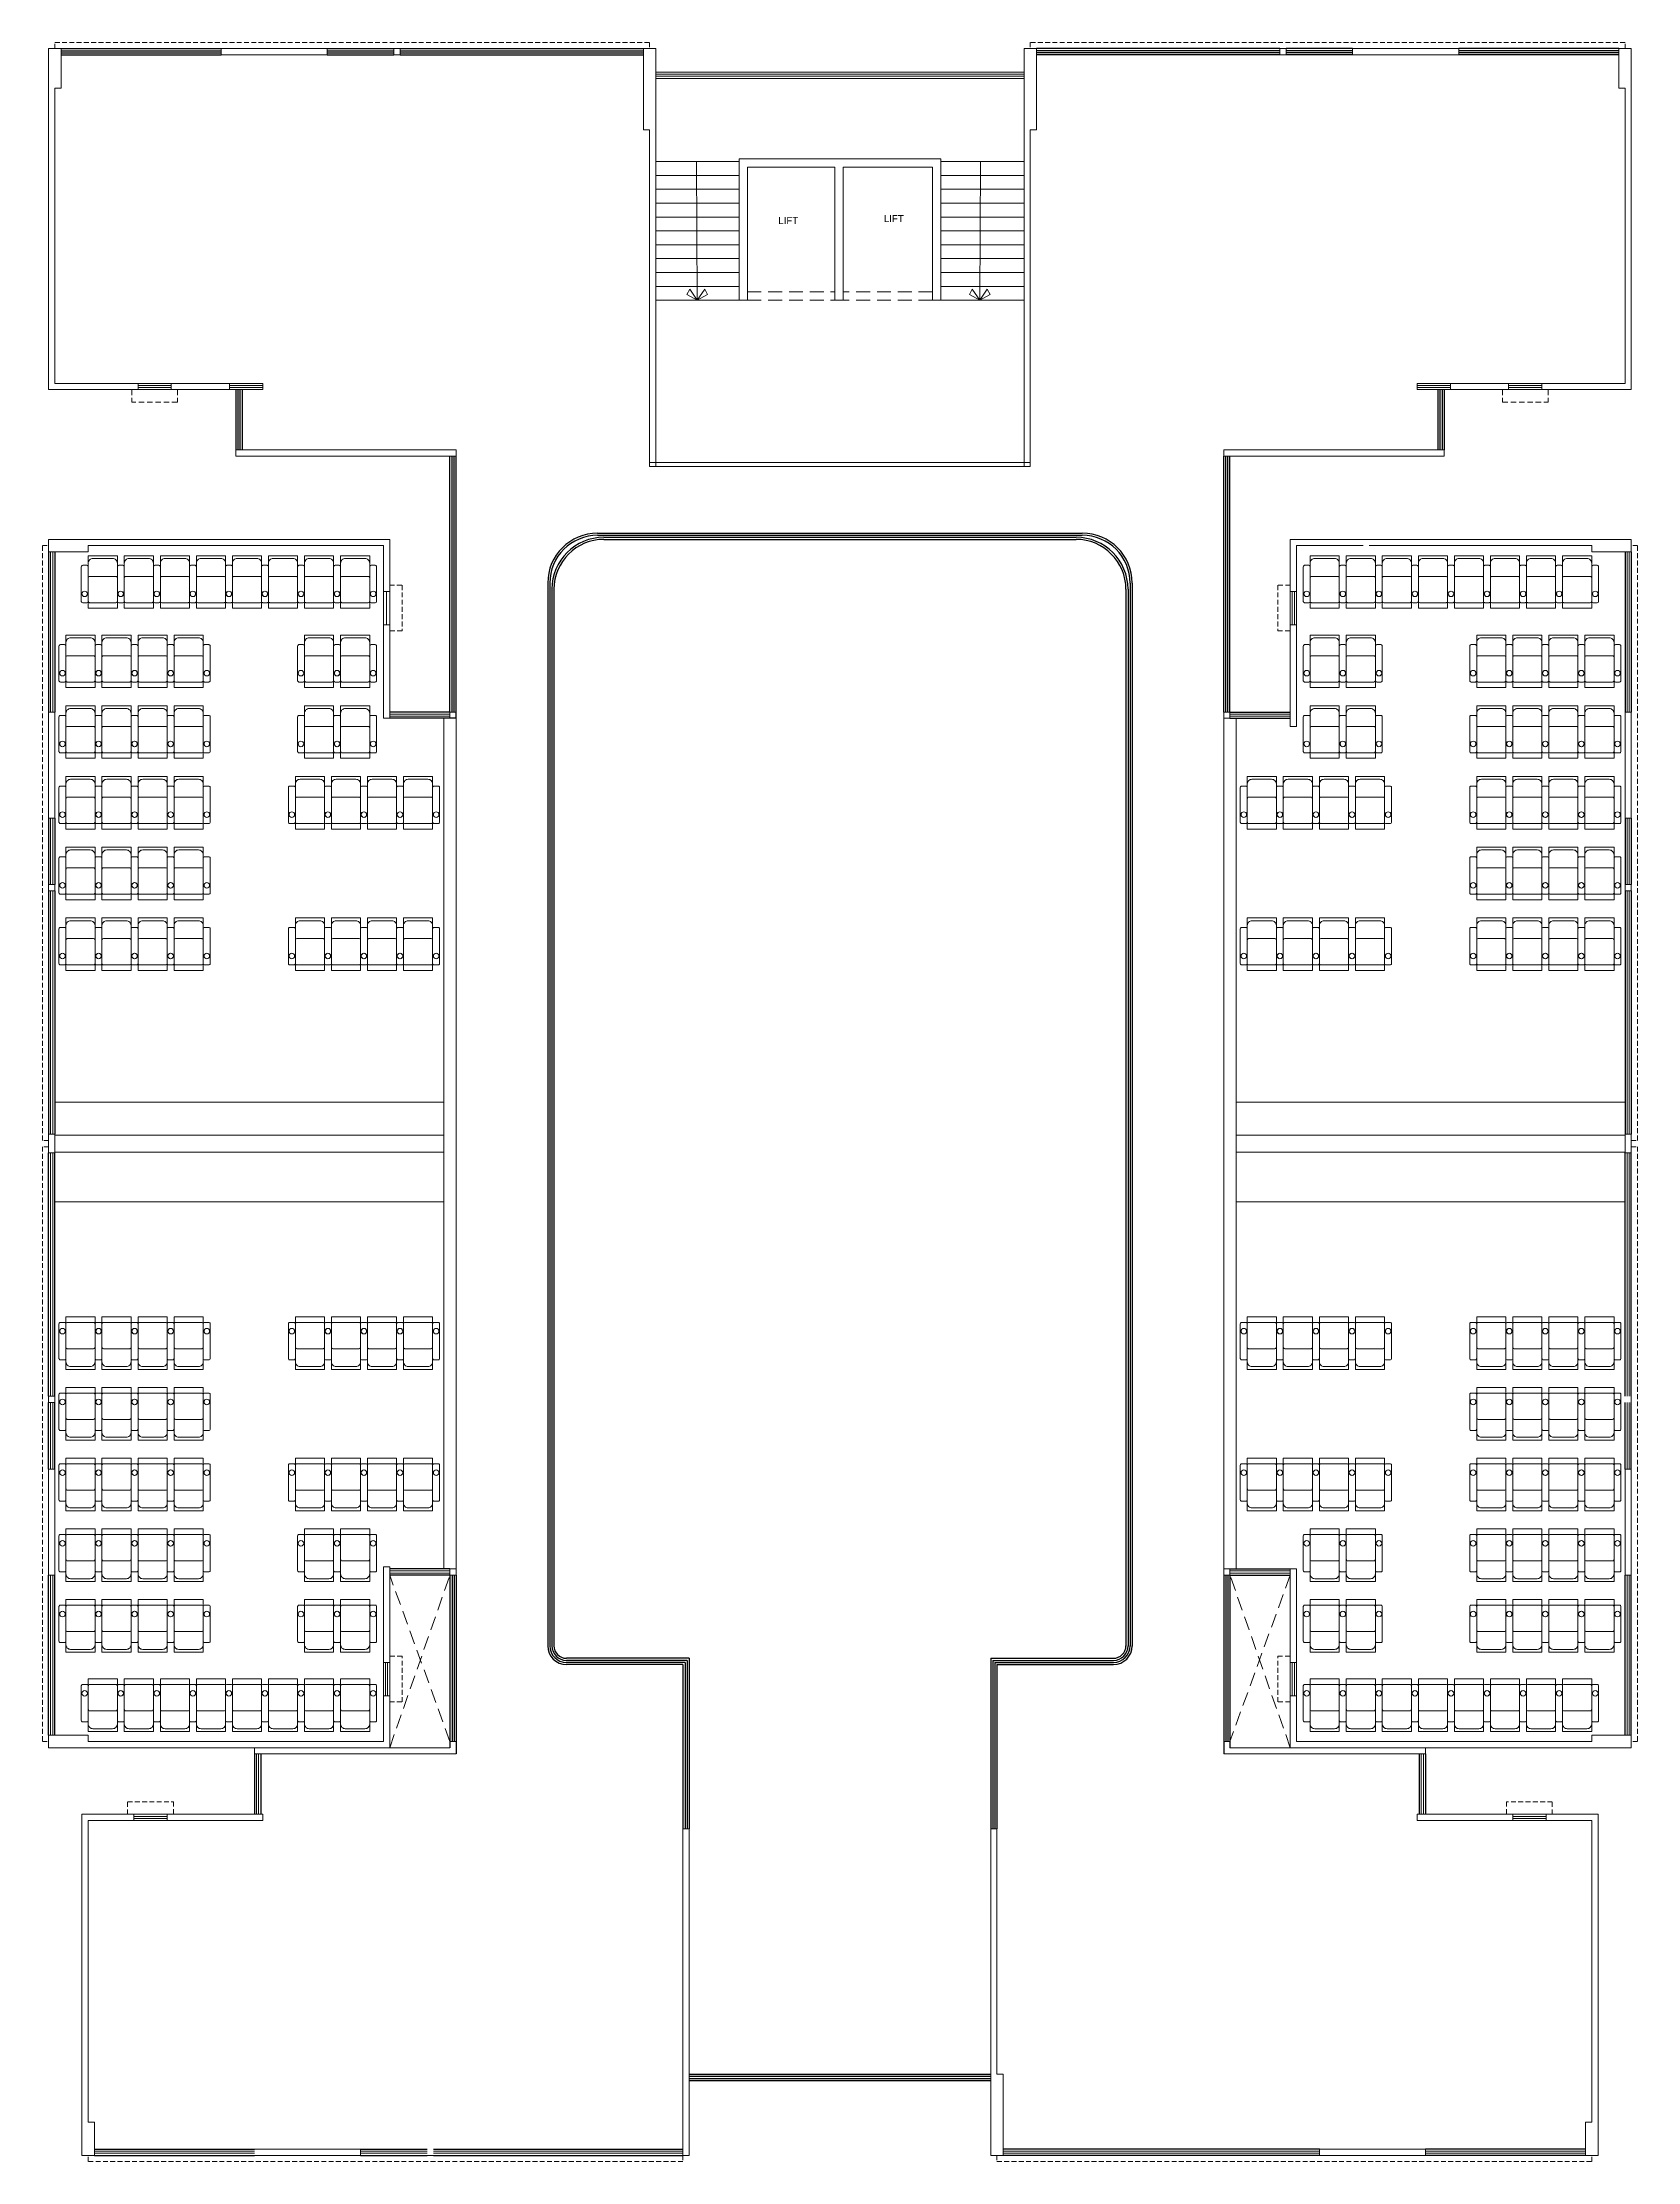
# Model space of a CAD drawing. Header units: inches. Extents: x 1807 to 67852, y 1160 to 20242.
# Drawn here: x 34339 to 35490, y 8234 to 9763 of the extents above; entities that cross this region are included whole.
import ezdxf
from ezdxf.lldxf.tags import DXFTag

# ---------------------------------------------------------------- set-up
doc = ezdxf.new("R2010")
doc.units = ezdxf.units.IN
doc.header["$MEASUREMENT"] = 0
doc.linetypes.add('DASHED', pattern=[0.75, 0.5, -0.25])
for name, color, linetype, lineweight in [('02WINDOW & DOTTED', 8, 'Continuous', 20), ('CHAIRS', 34, 'Continuous', 20), ('Nstair', 8, 'Continuous', 20), ('PROJ.', 8, 'DASHED', 20), ('RAILING', 8, 'Continuous', 25), ('Railing 01', 8, 'Continuous', 18), ('SHOP TEXT', 7, 'Continuous', 15), ('wall', 7, 'Continuous', 20), ('WALLS', 7, 'Continuous', 20), ('WINDOW', 8, 'Continuous', 15)]:
    doc.layers.add(name, color=color, linetype=linetype, lineweight=lineweight)
doc.layers.add('GF', color=36, linetype='Continuous')
doc.styles.add('Krupalu 1', font='arial.ttf')
tags = doc.linetypes.add('HIDDEN', pattern=[0.375, 0.25, -0.125]).pattern_tags.tags
tags[6:7] = [DXFTag(74, 4), DXFTag(75, 0), DXFTag(340, '0'), DXFTag(46, 1.0), DXFTag(50, 0.0), DXFTag(44, 0.0), DXFTag(45, 0.0)]
tags[4:5] = [DXFTag(74, 4), DXFTag(75, 0), DXFTag(340, '0'), DXFTag(46, 1.0), DXFTag(50, 0.0), DXFTag(44, 0.0), DXFTag(45, 0.0)]

# ---------------------------------------------------------------- blocks, each defined once
blk = doc.blocks.new('Recliner chair-01')
at = {"layer": 'CHAIRS', "linetype": 'HIDDEN', "lineweight": -2}
blk.add_lwpolyline([(-10.5, 33.9), (10.5, 33.9), (10.5, -4), (-10.5, -4)], close=True, dxfattribs=at)
at = {"layer": 'CHAIRS', "lineweight": -2}
for points in [[(-7.1, 31.9), (7.1, 31.9, -0.414214), (10.5, 28.5), (10.5, 1, -0.414214), (9.5, 0), (-9.5, 0, -0.414214), (-10.5, 1), (-10.5, 28.5, -0.414214)], [(-10.5, 1), (-10.5, 26, 0.414214), (-11.5, 27), (-14.5, 27, 0.414214), (-15.5, 26), (-15.5, 1, 0.414214), (-14.5, 0), (-11.5, 0, 0.414214)], [(10.5, 1), (10.5, 18, 0.414214), (9.5, 19), (-9.5, 19, 0.414214), (-10.5, 18), (-10.5, 1, 0.414214), (-9.5, 0), (9.5, 0, 0.414214)], [(10.5, 1), (10.5, 26, -0.414214), (11.5, 27), (14.5, 27, -0.414214), (15.5, 26), (15.5, 1, -0.414214), (14.5, 0), (11.5, 0, -0.414214)]]:
    blk.add_lwpolyline(points, format="xyb", close=True, dxfattribs=at)
for centre in [(-13, 6.4), (13.1, 6.4)]:
    blk.add_circle(centre, 2, dxfattribs=at)
blk = doc.blocks.new('*U182')
at = {"layer": 'CHAIRS'}
blk.add_blockref('Recliner chair-01', (0, -14.9), dxfattribs=at)
blk = doc.blocks.new('*U181')
at = {"layer": 'GF', "color": 0, "linetype": 'ByBlock', "lineweight": -2}
for p in [(0, 0), (26, 0), (52, 0), (78, 0)]:
    blk.add_blockref('*U182', p, dxfattribs=at)
at = {"layer": 'GF', "color": 0, "linetype": 'ByBlock', "lineweight": -2, "transparency": 16777216}
for p in [(104, 0), (130, 0), (156, 0), (182, 0)]:
    blk.add_blockref('*U182', p, dxfattribs=at)
blk = doc.blocks.new('*U184')
at = {"layer": 'CHAIRS'}
blk.add_blockref('Recliner chair-01', (0, -14.9), dxfattribs=at)
blk = doc.blocks.new('*U183')
at = {"layer": 'GF', "color": 0, "linetype": 'ByBlock', "lineweight": -2}
for p in [(0, 0), (26, 0)]:
    blk.add_blockref('*U184', p, dxfattribs=at)
at = {"layer": 'GF', "color": 0, "linetype": 'ByBlock', "lineweight": -2, "transparency": 16777216}
for p in [(0, -51), (26, -51)]:
    blk.add_blockref('*U184', p, dxfattribs=at)
blk = doc.blocks.new('*U186')
at = {"layer": 'CHAIRS'}
blk.add_blockref('Recliner chair-01', (0, -14.9), dxfattribs=at)
blk = doc.blocks.new('*U185')
at = {"layer": 'GF', "color": 0, "linetype": 'ByBlock', "lineweight": -2}
for p in [(0, 0), (26, 0), (52, 0), (78, 0)]:
    blk.add_blockref('*U186', p, dxfattribs=at)
blk = doc.blocks.new('*U188')
at = {"layer": 'CHAIRS'}
blk.add_blockref('Recliner chair-01', (0, -14.9), dxfattribs=at)
blk = doc.blocks.new('*U187')
at = {"layer": 'GF', "color": 0, "linetype": 'ByBlock', "lineweight": -2}
for p in [(0, 0), (26, 0)]:
    blk.add_blockref('*U188', p, dxfattribs=at)
at = {"layer": 'GF', "color": 0, "linetype": 'ByBlock', "lineweight": -2, "transparency": 16777216}
for p in [(52, 0), (78, 0), (0, -51), (26, -51), (52, -51), (78, -51), (0, -102), (26, -102), (52, -102), (78, -102), (0, -153), (26, -153), (52, -153), (78, -153), (0, -204), (26, -204), (52, -204), (78, -204)]:
    blk.add_blockref('*U188', p, dxfattribs=at)
blk = doc.blocks.new('*U190')
at = {"layer": 'CHAIRS'}
blk.add_blockref('Recliner chair-01', (0, -14.9), dxfattribs=at)
blk = doc.blocks.new('*U189')
at = {"layer": 'GF', "color": 0, "linetype": 'ByBlock', "lineweight": -2}
for p in [(0, 0), (26, 0), (52, 0), (78, 0)]:
    blk.add_blockref('*U190', p, dxfattribs=at)
blk = doc.blocks.new('*U194')
at = {"layer": 'CHAIRS'}
blk.add_blockref('Recliner chair-01', (0, -14.9), dxfattribs=at)
blk = doc.blocks.new('*U193')
at = {"layer": 'GF', "color": 0, "linetype": 'ByBlock', "lineweight": -2}
for p in [(0, 0), (26, 0), (52, 0), (78, 0)]:
    blk.add_blockref('*U194', p, dxfattribs=at)
at = {"layer": 'GF', "color": 0, "linetype": 'ByBlock', "lineweight": -2, "transparency": 16777216}
for p in [(104, 0), (130, 0), (156, 0), (182, 0)]:
    blk.add_blockref('*U194', p, dxfattribs=at)
blk = doc.blocks.new('*U196')
at = {"layer": 'CHAIRS'}
blk.add_blockref('Recliner chair-01', (0, -14.9), dxfattribs=at)
blk = doc.blocks.new('*U195')
at = {"layer": 'GF', "color": 0, "linetype": 'ByBlock', "lineweight": -2}
for p in [(0, 0), (26, 0)]:
    blk.add_blockref('*U196', p, dxfattribs=at)
at = {"layer": 'GF', "color": 0, "linetype": 'ByBlock', "lineweight": -2, "transparency": 16777216}
for p in [(0, -51), (26, -51)]:
    blk.add_blockref('*U196', p, dxfattribs=at)
blk = doc.blocks.new('*U198')
at = {"layer": 'CHAIRS'}
blk.add_blockref('Recliner chair-01', (0, -14.9), dxfattribs=at)
blk = doc.blocks.new('*U197')
at = {"layer": 'GF', "color": 0, "linetype": 'ByBlock', "lineweight": -2}
for p in [(0, 0), (26, 0), (52, 0), (78, 0)]:
    blk.add_blockref('*U198', p, dxfattribs=at)
blk = doc.blocks.new('*U192')
at = {"layer": 'CHAIRS'}
blk.add_blockref('Recliner chair-01', (0, -14.9), dxfattribs=at)
blk = doc.blocks.new('*U191')
at = {"layer": 'GF', "color": 0, "linetype": 'ByBlock', "lineweight": -2}
for p in [(0, 0), (26, 0)]:
    blk.add_blockref('*U192', p, dxfattribs=at)
at = {"layer": 'GF', "color": 0, "linetype": 'ByBlock', "lineweight": -2, "transparency": 16777216}
for p in [(52, 0), (78, 0), (0, -51), (26, -51), (52, -51), (78, -51), (0, -102), (26, -102), (52, -102), (78, -102), (0, -153), (26, -153), (52, -153), (78, -153), (0, -204), (26, -204), (52, -204), (78, -204)]:
    blk.add_blockref('*U192', p, dxfattribs=at)
blk = doc.blocks.new('*U200')
at = {"layer": 'CHAIRS'}
blk.add_blockref('Recliner chair-01', (0, -14.9), dxfattribs=at)
blk = doc.blocks.new('*U199')
at = {"layer": 'GF', "color": 0, "linetype": 'ByBlock', "lineweight": -2}
for p in [(0, 0), (26, 0), (52, 0), (78, 0)]:
    blk.add_blockref('*U200', p, dxfattribs=at)
blk = doc.blocks.new('*U206')
at = {"layer": 'CHAIRS'}
blk.add_blockref('Recliner chair-01', (0, -14.9), dxfattribs=at)
blk = doc.blocks.new('*U205')
at = {"layer": 'GF', "color": 0, "linetype": 'ByBlock', "lineweight": -2}
for p in [(0, 0), (26, 0), (52, 0), (78, 0)]:
    blk.add_blockref('*U206', p, dxfattribs=at)
at = {"layer": 'GF', "color": 0, "linetype": 'ByBlock', "lineweight": -2, "transparency": 16777216}
for p in [(104, 0), (130, 0), (156, 0), (182, 0)]:
    blk.add_blockref('*U206', p, dxfattribs=at)
blk = doc.blocks.new('*U210')
at = {"layer": 'CHAIRS'}
blk.add_blockref('Recliner chair-01', (0, -14.9), dxfattribs=at)
blk = doc.blocks.new('*U209')
at = {"layer": 'GF', "color": 0, "linetype": 'ByBlock', "lineweight": -2}
for p in [(0, 0), (26, 0)]:
    blk.add_blockref('*U210', p, dxfattribs=at)
at = {"layer": 'GF', "color": 0, "linetype": 'ByBlock', "lineweight": -2, "transparency": 16777216}
for p in [(0, -51), (26, -51)]:
    blk.add_blockref('*U210', p, dxfattribs=at)
blk = doc.blocks.new('*U212')
at = {"layer": 'CHAIRS'}
blk.add_blockref('Recliner chair-01', (0, -14.9), dxfattribs=at)
blk = doc.blocks.new('*U211')
at = {"layer": 'GF', "color": 0, "linetype": 'ByBlock', "lineweight": -2}
for p in [(0, 0), (26, 0), (52, 0), (78, 0)]:
    blk.add_blockref('*U212', p, dxfattribs=at)
blk = doc.blocks.new('*U204')
at = {"layer": 'CHAIRS'}
blk.add_blockref('Recliner chair-01', (0, -14.9), dxfattribs=at)
blk = doc.blocks.new('*U203')
at = {"layer": 'GF', "color": 0, "linetype": 'ByBlock', "lineweight": -2}
for p in [(0, 0), (26, 0)]:
    blk.add_blockref('*U204', p, dxfattribs=at)
at = {"layer": 'GF', "color": 0, "linetype": 'ByBlock', "lineweight": -2, "transparency": 16777216}
for p in [(52, 0), (78, 0), (0, -51), (26, -51), (52, -51), (78, -51), (0, -102), (26, -102), (52, -102), (78, -102), (0, -153), (26, -153), (52, -153), (78, -153), (0, -204), (26, -204), (52, -204), (78, -204)]:
    blk.add_blockref('*U204', p, dxfattribs=at)
blk = doc.blocks.new('*U214')
at = {"layer": 'CHAIRS'}
blk.add_blockref('Recliner chair-01', (0, -14.9), dxfattribs=at)
blk = doc.blocks.new('*U213')
at = {"layer": 'GF', "color": 0, "linetype": 'ByBlock', "lineweight": -2}
for p in [(0, 0), (26, 0), (52, 0), (78, 0)]:
    blk.add_blockref('*U214', p, dxfattribs=at)
blk = doc.blocks.new('*U216')
at = {"layer": 'CHAIRS'}
blk.add_blockref('Recliner chair-01', (0, -14.9), dxfattribs=at)
blk = doc.blocks.new('*U215')
at = {"layer": 'GF', "color": 0, "linetype": 'ByBlock', "lineweight": -2}
for p in [(0, 0), (26, 0), (52, 0), (78, 0)]:
    blk.add_blockref('*U216', p, dxfattribs=at)
at = {"layer": 'GF', "color": 0, "linetype": 'ByBlock', "lineweight": -2, "transparency": 16777216}
for p in [(104, 0), (130, 0), (156, 0), (182, 0)]:
    blk.add_blockref('*U216', p, dxfattribs=at)
blk = doc.blocks.new('*U208')
at = {"layer": 'CHAIRS'}
blk.add_blockref('Recliner chair-01', (0, -14.9), dxfattribs=at)
blk = doc.blocks.new('*U207')
at = {"layer": 'GF', "color": 0, "linetype": 'ByBlock', "lineweight": -2}
for p in [(0, 0), (26, 0)]:
    blk.add_blockref('*U208', p, dxfattribs=at)
at = {"layer": 'GF', "color": 0, "linetype": 'ByBlock', "lineweight": -2, "transparency": 16777216}
for p in [(0, -51), (26, -51)]:
    blk.add_blockref('*U208', p, dxfattribs=at)
blk = doc.blocks.new('*U202')
at = {"layer": 'CHAIRS'}
blk.add_blockref('Recliner chair-01', (0, -14.9), dxfattribs=at)
blk = doc.blocks.new('*U201')
at = {"layer": 'GF', "color": 0, "linetype": 'ByBlock', "lineweight": -2}
for p in [(0, 0), (26, 0), (52, 0), (78, 0)]:
    blk.add_blockref('*U202', p, dxfattribs=at)
blk = doc.blocks.new('*U218')
at = {"layer": 'CHAIRS'}
blk.add_blockref('Recliner chair-01', (0, -14.9), dxfattribs=at)
blk = doc.blocks.new('*U217')
at = {"layer": 'GF', "color": 0, "linetype": 'ByBlock', "lineweight": -2}
for p in [(0, 0), (26, 0)]:
    blk.add_blockref('*U218', p, dxfattribs=at)
at = {"layer": 'GF', "color": 0, "linetype": 'ByBlock', "lineweight": -2, "transparency": 16777216}
for p in [(52, 0), (78, 0), (0, -51), (26, -51), (52, -51), (78, -51), (0, -102), (26, -102), (52, -102), (78, -102), (0, -153), (26, -153), (52, -153), (78, -153), (0, -204), (26, -204), (52, -204), (78, -204)]:
    blk.add_blockref('*U218', p, dxfattribs=at)
blk = doc.blocks.new('*U220')
at = {"layer": 'CHAIRS'}
blk.add_blockref('Recliner chair-01', (0, -14.9), dxfattribs=at)
blk = doc.blocks.new('*U219')
at = {"layer": 'GF', "color": 0, "linetype": 'ByBlock', "lineweight": -2}
for p in [(0, 0), (26, 0), (52, 0), (78, 0)]:
    blk.add_blockref('*U220', p, dxfattribs=at)

msp = doc.modelspace()

# ---------------------------------------------------------------- linework, layer by layer
at = {"layer": '02WINDOW & DOTTED'}
for p, q in [((35047, 9741.2), (34781.3, 9741.2)), ((35047, 9739.7), (34781.3, 9739.7)), ((35047, 9738.2), (34781.3, 9738.2)), ((35047, 9736.7), (34781.3, 9736.7)), ((34745.3, 8597.2), (34805.3, 8597.2)), ((34745.3, 8595.7), (34803.8, 8595.7)), ((34745.3, 8594.2), (34802.3, 8594.2)), ((34745.3, 8592.7), (34800.8, 8592.7))]:
    msp.add_line(p, q, dxfattribs=at)
at = {"layer": '02WINDOW & DOTTED', "linetype": 'DASHED', "ltscale": 20}
for p, q in [((34847.5, 9582.7), (34910.5, 9582.7)), ((34847.5, 9576.7), (34910.5, 9576.7)), ((34981, 9582.7), (34916.5, 9582.7)), ((34981, 9576.7), (34916.5, 9576.7)), ((34633, 8537.2), (34589.5, 8657.2)), ((34589.5, 8532.7), (34633, 8657.2)), ((35239, 8532.7), (35195.5, 8657.2)), ((35239, 8657.2), (35195.5, 8537.2))]:
    msp.add_line(p, q, dxfattribs=at)
at = {"layer": 'Nstair', "ltscale": 10}
for p, q in [((34841.5, 9676.7), (34781.5, 9676.7)), ((34810.8, 9676.7), (34811.3, 9576.7)), ((34987, 9676.7), (35047, 9676.7)), ((35015.6, 9676.7), (35015.1, 9576.7)), ((34841.5, 9666.7), (34781.5, 9666.7)), ((34987, 9666.7), (35047, 9666.7)), ((34841.5, 9656.7), (34781.5, 9656.7)), ((34841.5, 9646.7), (34781.5, 9646.7)), ((34987, 9656.7), (35047, 9656.7)), ((34987, 9646.7), (35047, 9646.7)), ((34841.5, 9636.7), (34781.5, 9636.7)), ((34987, 9636.7), (35047, 9636.7)), ((34841.5, 9626.7), (34781.5, 9626.7)), ((34841.5, 9616.7), (34781.5, 9616.7)), ((34987, 9626.7), (35047, 9626.7)), ((34987, 9616.7), (35047, 9616.7)), ((34841.5, 9606.7), (34781.5, 9606.7)), ((34987, 9606.7), (35047, 9606.7)), ((34841.5, 9596.7), (34781.5, 9596.7)), ((34841.5, 9586.7), (34781.5, 9586.7)), ((34803.7, 9580.9), (34805.9, 9584.8)), ((34805.9, 9584.8), (34811.3, 9576.7)), ((34816.7, 9584.8), (34811.3, 9576.7)), ((34818.8, 9580.9), (34816.7, 9584.8)), ((34987, 9596.7), (35047, 9596.7)), ((34987, 9586.7), (35047, 9586.7)), ((35007.6, 9580.9), (35009.7, 9584.8)), ((35009.7, 9584.8), (35015.1, 9576.7)), ((35020.5, 9584.8), (35015.1, 9576.7)), ((35022.6, 9580.9), (35020.5, 9584.8)), ((34841.5, 9576.7), (34781.5, 9576.7)), ((34811.3, 9576.7), (34803.7, 9580.9)), ((34811.3, 9576.7), (34818.8, 9580.9)), ((34987, 9576.7), (35047, 9576.7)), ((35015.1, 9576.7), (35007.6, 9580.9)), ((35015.1, 9576.7), (35022.6, 9580.9))]:
    msp.add_line(p, q, dxfattribs=at)
at = {"layer": 'PROJ.', "ltscale": 8}
for p, q in [((34403.5, 9512.2), (34403.5, 9503.2)), ((34436.5, 9512.2), (34436.5, 9503.2)), ((35392, 9512.2), (35392, 9503.2)), ((35425, 9512.2), (35425, 9503.2)), ((34436.5, 9503.2), (34403.5, 9503.2)), ((35392, 9503.2), (35425, 9503.2))]:
    msp.add_line(p, q, dxfattribs=at)
at = {"layer": 'PROJ.', "ltscale": 7}
for points in [[(34348, 9758.2), (34348, 9762.7), (34777, 9762.7), (34777, 9758.2)], [(35480.5, 9758.2), (35480.5, 9762.7), (35051.5, 9762.7), (35051.5, 9758.2)], [(34343.5, 8970.7), (34339, 8970.7), (34339, 9399.7), (34343.5, 9399.7)], [(35485, 8970.7), (35489.5, 8970.7), (35489.5, 9399.7), (35485, 9399.7)], [(34589.5, 9371.2), (34598.5, 9371.2), (34598.5, 9338.2), (34589.5, 9338.2)], [(35239, 9371.2), (35230, 9371.2), (35230, 9338.2), (35239, 9338.2)], [(34343.5, 8966.2), (34339, 8966.2), (34339, 8537.2), (34343.5, 8537.2)], [(35485, 8966.2), (35489.5, 8966.2), (35489.5, 8537.2), (35485, 8537.2)], [(34589.5, 8565.7), (34598.5, 8565.7), (34598.5, 8598.7), (34589.5, 8598.7)], [(35239, 8565.7), (35230, 8565.7), (35230, 8598.7), (35239, 8598.7)], [(34400.5, 8484.7), (34400.5, 8493.7), (34433.5, 8493.7), (34433.5, 8484.7)], [(35428, 8484.7), (35428, 8493.7), (35395, 8493.7), (35395, 8484.7)], [(34801, 8238.7), (34801, 8234.2), (34372, 8234.2), (34372, 8238.7)], [(35027.5, 8238.7), (35027.5, 8234.2), (35456.5, 8234.2), (35456.5, 8238.7)]]:
    msp.add_lwpolyline(points, dxfattribs=at)
at = {"layer": 'RAILING'}
for p, q in [((34352.5, 9758.2), (34468, 9758.2)), ((34352.5, 9756.7), (34468, 9756.7)), ((34352.5, 9755.2), (34468, 9755.2)), ((34352.5, 9753.7), (34468, 9753.7)), ((34544.5, 9758.2), (34592.5, 9758.2)), ((34544.5, 9756.7), (34592.5, 9756.7)), ((34544.5, 9755.2), (34592.5, 9755.2)), ((34544.5, 9753.7), (34592.5, 9753.7)), ((34597, 9758.2), (34772.5, 9758.2)), ((34597, 9756.7), (34772.5, 9756.7)), ((34597, 9755.2), (34772.5, 9755.2)), ((34597, 9753.7), (34772.5, 9753.7)), ((35231.5, 9758.2), (35056, 9758.2)), ((35231.5, 9756.7), (35056, 9756.7)), ((35231.5, 9755.2), (35056, 9755.2)), ((35231.5, 9753.7), (35056, 9753.7)), ((35284, 9758.2), (35236, 9758.2)), ((35284, 9756.7), (35236, 9756.7)), ((35284, 9755.2), (35236, 9755.2)), ((35284, 9753.7), (35236, 9753.7)), ((35476, 9758.2), (35360.5, 9758.2)), ((35476, 9756.7), (35360.5, 9756.7)), ((35476, 9755.2), (35360.5, 9755.2)), ((35476, 9753.7), (35360.5, 9753.7)), ((34478.5, 9512.2), (34478.5, 9468.7)), ((34480, 9512.2), (34480, 9468.7)), ((34481.5, 9512.2), (34481.5, 9468.7)), ((34483, 9512.2), (34483, 9468.7)), ((35345.5, 9512.2), (35345.5, 9468.7)), ((35347, 9512.2), (35347, 9468.7)), ((35348.5, 9512.2), (35348.5, 9468.7)), ((35350, 9512.2), (35350, 9468.7)), ((34633, 9279.7), (34633, 9464.2)), ((34634.5, 9279.7), (34634.5, 9464.2)), ((34636, 9279.7), (34636, 9464.2)), ((34637.5, 9275.2), (34637.5, 9464.2)), ((35191, 9279.7), (35191, 9464.2)), ((35192.5, 9279.7), (35192.5, 9464.2)), ((35194, 9279.7), (35194, 9464.2)), ((35195.5, 9279.7), (35195.5, 9464.2)), ((34739.5, 9408.7), (35089, 9408.7)), ((34739.5, 9407.2), (35089, 9407.2)), ((34744, 9405.7), (35084.5, 9405.7)), ((34744, 9404.2), (35084.5, 9404.2)), ((34343.5, 9395.2), (34343.5, 9279.7)), ((34348, 9395.2), (34348, 9279.7)), ((35480.5, 9395.2), (35480.5, 9279.7)), ((35485, 9395.2), (35485, 9279.7)), ((34703.5, 9372.7), (34703.5, 8606.2)), ((34705, 9372.7), (34705, 8606.2)), ((35123.5, 9372.7), (35123.5, 8605.9)), ((35125, 9372.7), (35125, 8605.9)), ((34706.5, 9368.2), (34706.5, 8606.2)), ((34708, 9368.2), (34708, 8606.2)), ((35120.5, 9368.2), (35120.5, 8606)), ((35122, 9368.2), (35122, 8606)), ((34633, 9279.7), (34589.5, 9279.7)), ((35195.5, 9279.7), (35239, 9279.7)), ((34637.5, 9275.2), (34589.5, 9275.2)), ((35195.5, 9275.2), (35239, 9275.2)), ((34343.5, 9203.2), (34343.5, 9155.2)), ((34348, 9203.2), (34348, 9155.2)), ((35480.5, 9203.2), (35480.5, 9155.2)), ((35485, 9203.2), (35485, 9155.2)), ((34343.5, 9150.7), (34343.5, 8975.2)), ((34348, 9150.7), (34348, 8975.2)), ((35480.5, 9150.7), (35480.5, 8975.2)), ((35485, 9150.7), (35485, 8975.2)), ((34343.5, 8786.2), (34343.5, 8961.7)), ((34348, 8786.2), (34348, 8961.7)), ((35480.5, 8786.2), (35480.5, 8961.7)), ((35485, 8786.2), (35485, 8961.7)), ((34343.5, 8733.7), (34343.5, 8781.7)), ((34348, 8733.7), (34348, 8781.7)), ((35480.5, 8733.7), (35480.5, 8781.7)), ((35485, 8733.7), (35485, 8781.7)), ((34343.5, 8541.7), (34343.5, 8657.2)), ((34348, 8541.7), (34348, 8657.2)), ((34633, 8661.7), (34589.5, 8661.7)), ((34633, 8657.2), (34589.5, 8657.2)), ((34633, 8657.2), (34633, 8532.7)), ((34634.5, 8657.2), (34634.5, 8537.2)), ((34636, 8657.2), (34636, 8537.2)), ((34637.5, 8657.2), (34637.5, 8528.2)), ((35191, 8657.2), (35191, 8528.2)), ((35192.5, 8657.2), (35192.5, 8537.2)), ((35194, 8657.2), (35194, 8537.2)), ((35195.5, 8661.7), (35239, 8661.7)), ((35195.5, 8657.2), (35239, 8657.2)), ((35195.5, 8657.2), (35195.5, 8532.7)), ((35480.5, 8541.7), (35480.5, 8657.2)), ((35485, 8541.7), (35485, 8657.2)), ((34805.5, 8597.2), (34717, 8597.2)), ((34804, 8595.7), (34717, 8595.7)), ((34802.5, 8594.2), (34717, 8594.2)), ((34801, 8592.7), (34717, 8592.7)), ((34801, 8592.7), (34801, 8474.2)), ((34802.5, 8594.2), (34802.5, 8474.2)), ((34804, 8595.7), (34804, 8474.2)), ((34805.5, 8597.2), (34805.5, 8474.2)), ((35023, 8597.2), (35023, 8474.2)), ((35023, 8597.2), (35111.5, 8597.2)), ((35024.5, 8595.7), (35024.5, 8474.2)), ((35024.5, 8595.7), (35111.5, 8595.7)), ((35026, 8594.2), (35026, 8474.2)), ((35026, 8594.2), (35111.5, 8594.2)), ((35027.5, 8592.7), (35027.5, 8474.2)), ((35027.5, 8592.7), (35111.5, 8592.7)), ((34492, 8528.2), (34492, 8484.7)), ((34496.5, 8528.2), (34496.5, 8484.7)), ((35332, 8528.2), (35332, 8484.7)), ((35336.5, 8528.2), (35336.5, 8484.7)), ((34805.5, 8297.2), (35023, 8297.2)), ((34805.5, 8295.7), (35023, 8295.7)), ((34805.5, 8294.2), (35023, 8294.2)), ((34805.5, 8292.7), (35023, 8292.7)), ((34805.5, 8292.7), (35023, 8292.7)), ((34376.5, 8243.2), (34492, 8243.2)), ((34376.5, 8238.7), (34492, 8238.7)), ((34568.5, 8243.2), (34616.5, 8243.2)), ((34568.5, 8238.7), (34616.5, 8238.7)), ((34621, 8243.2), (34801, 8243.2)), ((34621, 8238.7), (34801, 8238.7)), ((35203, 8243.2), (35032, 8243.2)), ((35203, 8238.7), (35032, 8238.7)), ((35260, 8243.2), (35203, 8243.2)), ((35260, 8238.7), (35203, 8238.7)), ((35452, 8243.2), (35336.5, 8243.2)), ((35452, 8238.7), (35336.5, 8238.7))]:
    msp.add_line(p, q, dxfattribs=at)
for centre, radius, start, end in [((34739.5, 9372.7), 36, 90, 180), ((34739.5, 9372.7), 34.5, 90, 180), ((34744, 9368.2), 37.5, 90, 180), ((34744, 9368.2), 36, 90, 180), ((35084.5, 9368.2), 37.5, 0, 90), ((35084.5, 9368.2), 36, 0, 90), ((35089, 9372.7), 36, 0, 90), ((35089, 9372.7), 34.5, 0, 90), ((34717, 8606.2), 13.5, 180, 270), ((34717, 8606.2), 12, 180, 270), ((34717, 8606.2), 10.5, 180, 270), ((34717, 8606.2), 9, 180, 270), ((35111.5, 8606.2), 13.5, 270, 0), ((35111.5, 8606.2), 12, 270, 0), ((35111.5, 8606.2), 10.5, 270, 0), ((35111.5, 8606.2), 9, 270, 0)]:
    msp.add_arc(centre, radius, start, end, dxfattribs=at)
at = {"layer": 'Railing 01'}
for p, q in [((34345, 9395.2), (34345, 9279.7)), ((34346.5, 9395.2), (34346.5, 9279.7)), ((35482, 9395.2), (35482, 9279.7)), ((35483.5, 9395.2), (35483.5, 9279.7)), ((34633, 9278.2), (34589.5, 9278.2)), ((35195.5, 9278.2), (35239, 9278.2)), ((34633, 9276.7), (34589.5, 9276.7)), ((35195.5, 9276.7), (35239, 9276.7)), ((34345, 9203.2), (34345, 9155.2)), ((34346.5, 9203.2), (34346.5, 9155.2)), ((35482, 9203.2), (35482, 9155.2)), ((35483.5, 9203.2), (35483.5, 9155.2)), ((34345, 9150.7), (34345, 8975.2)), ((34346.5, 9150.7), (34346.5, 8975.2)), ((35482, 9150.7), (35482, 8975.2)), ((35483.5, 9150.7), (35483.5, 8975.2)), ((34345, 8786.2), (34345, 8961.7)), ((34346.5, 8786.2), (34346.5, 8961.7)), ((35482, 8786.2), (35482, 8961.7)), ((35483.5, 8786.2), (35483.5, 8961.7)), ((34345, 8733.7), (34345, 8781.7)), ((34346.5, 8733.7), (34346.5, 8781.7)), ((35482, 8733.7), (35482, 8781.7)), ((35483.5, 8733.7), (35483.5, 8781.7)), ((34345, 8541.7), (34345, 8657.2)), ((34346.5, 8541.7), (34346.5, 8657.2)), ((34633, 8660.2), (34589.5, 8660.2)), ((34633, 8658.7), (34589.5, 8658.7)), ((35195.5, 8660.2), (35239, 8660.2)), ((35195.5, 8658.7), (35239, 8658.7)), ((35482, 8541.7), (35482, 8657.2)), ((35483.5, 8541.7), (35483.5, 8657.2)), ((34493.5, 8528.2), (34493.5, 8484.7)), ((34495, 8528.2), (34495, 8484.7)), ((35333.5, 8528.2), (35333.5, 8484.7)), ((35335, 8528.2), (35335, 8484.7)), ((34376.5, 8241.7), (34492, 8241.7)), ((34376.5, 8240.2), (34492, 8240.2)), ((34568.5, 8241.7), (34616.5, 8241.7)), ((34568.5, 8240.2), (34616.5, 8240.2)), ((34621, 8241.7), (34801, 8241.7)), ((34621, 8240.2), (34801, 8240.2)), ((35203, 8241.7), (35032, 8241.7)), ((35203, 8240.2), (35032, 8240.2)), ((35260, 8241.7), (35203, 8241.7)), ((35260, 8240.2), (35203, 8240.2)), ((35452, 8241.7), (35336.5, 8241.7)), ((35452, 8240.2), (35336.5, 8240.2))]:
    msp.add_line(p, q, dxfattribs=at)
at = {"layer": 'wall'}
for p, q in [((34343.5, 9758.2), (34343.5, 9512.2)), ((34343.5, 9758.2), (34352.5, 9758.2)), ((34352.5, 9734.2), (34352.5, 9758.2)), ((34468, 9758.2), (34468, 9753.7)), ((34468, 9758.2), (34544.5, 9758.2)), ((34468, 9753.7), (34540, 9753.7)), ((34540, 9753.7), (34540, 9753.7)), ((34544.5, 9753.7), (34540, 9753.7)), ((34544.5, 9758.2), (34544.5, 9753.7)), ((34592.5, 9758.2), (34592.5, 9758.2)), ((34592.5, 9758.2), (34597, 9758.2)), ((34772.5, 9758.2), (34772.5, 9704.2)), ((34772.5, 9758.2), (34781.5, 9758.2)), ((34781.5, 9758.2), (34781.5, 9456.7)), ((35047, 9758.2), (35047, 9456.7)), ((35056, 9758.2), (35047, 9758.2)), ((35056, 9758.2), (35056, 9704.2)), ((35231.5, 9758.2), (35231.5, 9753.7)), ((35236, 9758.2), (35231.5, 9758.2)), ((35236, 9758.2), (35236, 9753.7)), ((35284, 9758.2), (35284, 9753.7)), ((35360.5, 9758.2), (35284, 9758.2)), ((35360.5, 9753.7), (35284, 9753.7)), ((35360.5, 9758.2), (35360.5, 9753.7)), ((35476, 9734.2), (35476, 9758.2)), ((35485, 9758.2), (35476, 9758.2)), ((35485, 9758.2), (35485, 9512.2)), ((34348, 9729.7), (34348, 9569.2)), ((34352.5, 9729.7), (34348, 9729.7)), ((34352.5, 9729.7), (34352.5, 9734.2)), ((35476, 9729.7), (35476, 9734.2)), ((35476, 9734.2), (35476, 9734.2)), ((35476, 9729.7), (35480.5, 9729.7)), ((35480.5, 9729.7), (35480.5, 9569.2)), ((34772.5, 9699.7), (34772.5, 9704.2)), ((34772.5, 9704.2), (34772.5, 9704.2)), ((34772.5, 9699.7), (34777, 9699.7)), ((34777, 9699.7), (34777, 9456.7)), ((35051.5, 9699.7), (35051.5, 9456.7)), ((35056, 9699.7), (35051.5, 9699.7)), ((35056, 9699.7), (35056, 9704.2)), ((35056, 9704.2), (35056, 9704.2)), ((34916.5, 9678.7), (34841.5, 9678.7)), ((34841.5, 9678.7), (34841.5, 9576.7)), ((34910.5, 9678.7), (34987, 9678.7)), ((34987, 9678.7), (34987, 9576.7)), ((34847.5, 9576.7), (34847.5, 9672.7)), ((34847.5, 9672.7), (34910.5, 9672.7)), ((34910.5, 9672.7), (34910.5, 9576.7)), ((34910.5, 9576.7), (34910.5, 9672.7)), ((34916.5, 9576.7), (34916.5, 9672.7)), ((34981, 9672.7), (34916.5, 9672.7)), ((34916.5, 9672.7), (34916.5, 9576.7)), ((34981, 9576.7), (34981, 9672.7)), ((34348, 9569.2), (34348, 9564.7)), ((34348, 9569.2), (34348, 9569.2)), ((34841.5, 9576.7), (34847.5, 9576.7)), ((34910.5, 9576.7), (34916.5, 9576.7)), ((34916.5, 9576.7), (34910.5, 9576.7)), ((34987, 9576.7), (34981, 9576.7)), ((35480.5, 9569.2), (35480.5, 9564.7)), ((35480.5, 9569.2), (35480.5, 9569.2)), ((34348, 9564.7), (34348, 9564.7)), ((34348, 9564.7), (34348, 9516.7)), ((35480.5, 9564.7), (35480.5, 9564.7)), ((35480.5, 9564.7), (35480.5, 9516.7)), ((34408, 9512.2), (34343.5, 9512.2)), ((34408, 9516.7), (34348, 9516.7)), ((34408, 9516.7), (34408, 9512.2)), ((34432, 9516.7), (34432, 9512.2)), ((34474, 9512.2), (34432, 9512.2)), ((34436.5, 9516.7), (34436.5, 9516.7)), ((34474, 9516.7), (34436.5, 9516.7)), ((34474, 9516.7), (34474, 9512.2)), ((35354.5, 9516.7), (35396.5, 9516.7)), ((35354.5, 9516.7), (35354.5, 9512.2)), ((35354.5, 9512.2), (35396.5, 9512.2)), ((35396.5, 9516.7), (35396.5, 9512.2)), ((35420.5, 9516.7), (35420.5, 9512.2)), ((35420.5, 9516.7), (35480.5, 9516.7)), ((35420.5, 9512.2), (35485, 9512.2)), ((34478.5, 9468.7), (34478.5, 9464.2)), ((35350, 9468.7), (35350, 9464.2)), ((34589.5, 9404.2), (34343.5, 9404.2)), ((34343.5, 9395.2), (34343.5, 9404.2)), ((34589.5, 9366.7), (34589.5, 9404.2)), ((35239, 9404.2), (35485, 9404.2)), ((35239, 9366.7), (35239, 9404.2)), ((35485, 9395.2), (35485, 9404.2)), ((34367.5, 9395.2), (34343.5, 9395.2)), ((34367.5, 9395.2), (34367.5, 9395.2)), ((34367.5, 9395.2), (34372, 9395.2)), ((34372, 9399.7), (34372, 9395.2)), ((34532.5, 9399.7), (34372, 9399.7)), ((34532.5, 9399.7), (34532.5, 9399.7)), ((34537, 9399.7), (34532.5, 9399.7)), ((34537, 9399.7), (34537, 9399.7)), ((35243.5, 9399.7), (35291.5, 9399.7)), ((35243.5, 9366.7), (35243.5, 9399.7)), ((35296, 9399.7), (35456.5, 9399.7)), ((35456.5, 9399.7), (35456.5, 9395.2)), ((35461, 9395.2), (35456.5, 9395.2)), ((35461, 9395.2), (35485, 9395.2)), ((35461, 9395.2), (35461, 9395.2)), ((34589.5, 9366.7, 2), (34585, 9366.7, 2)), ((35239, 9366.7), (35243.5, 9366.7)), ((34585, 9275.2), (34585, 9342.7)), ((34589.5, 9342.7), (34585, 9342.7)), ((34589.5, 9275.2), (34589.5, 9342.7)), ((35239, 9269.2, -4), (35239, 9342.7)), ((35239, 9342.7), (35243.5, 9342.7)), ((35243.5, 9269.2, -4), (35243.5, 9342.7)), ((34343.5, 9279.7), (34343.5, 9203.2)), ((34348, 9279.7), (34343.5, 9279.7)), ((34348, 9279.7), (34348, 9207.7)), ((35195.5, 9279.7), (35191, 9279.7)), ((35480.5, 9279.7), (35480.5, 9207.7)), ((35480.5, 9279.7), (35485, 9279.7)), ((35485, 9279.7), (35485, 9203.2)), ((34589.5, 9275.2), (34585, 9275.2)), ((35239, 9269.2, -4), (35243.5, 9269.2, -4)), ((34348, 9203.2), (34343.5, 9203.2)), ((34348, 9207.7), (34348, 9207.7)), ((34348, 9207.7), (34348, 9203.2)), ((35480.5, 9207.7), (35480.5, 9207.7)), ((35480.5, 9207.7), (35480.5, 9203.2)), ((35480.5, 9203.2), (35485, 9203.2)), ((34343.5, 9150.7), (34343.5, 9155.2)), ((35485, 9150.7), (35485, 9155.2)), ((34343.5, 8975.2), (34343.5, 8966.2)), ((35485, 8975.2), (35485, 8966.2)), ((34343.5, 8961.7), (34343.5, 8970.7)), ((35485, 8961.7), (35485, 8970.7)), ((34343.5, 8786.2), (34343.5, 8781.7)), ((35485, 8786.2), (35485, 8781.7)), ((34343.5, 8657.2), (34343.5, 8733.7)), ((34348, 8657.2), (34348, 8729.2)), ((35480.5, 8733.7), (35485, 8733.7)), ((35480.5, 8729.2), (35480.5, 8733.7)), ((35480.5, 8657.2), (35480.5, 8729.2)), ((35485, 8657.2), (35485, 8733.7)), ((34589.5, 8663.2), (34585, 8663.2)), ((34585, 8663.2), (34585, 8594.2)), ((34589.5, 8663.2), (34589.5, 8594.2)), ((34633, 8657.2), (34637.5, 8657.2)), ((35195.5, 8657.2), (35191, 8657.2)), ((35239, 8661.7), (35243.5, 8661.7)), ((35239, 8661.7), (35239, 8594.2)), ((35243.5, 8661.7), (35243.5, 8594.2)), ((35480.5, 8661.7), (35480.5, 8661.7)), ((35480.5, 8657.2), (35485, 8657.2)), ((34589.5, 8594.2), (34585, 8594.2)), ((35239, 8594.2), (35243.5, 8594.2)), ((34589.5, 8570.2), (34585, 8570.2)), ((34585, 8570.2), (34585, 8537.2)), ((34589.5, 8570.2), (34589.5, 8532.7)), ((35239, 8570.2), (35243.5, 8570.2)), ((35239, 8570.2), (35239, 8532.7)), ((35243.5, 8570.2), (35243.5, 8537.2)), ((34367.5, 8541.7), (34343.5, 8541.7)), ((34343.5, 8541.7), (34343.5, 8532.7)), ((34589.5, 8532.7), (34343.5, 8532.7)), ((34367.5, 8541.7), (34367.5, 8541.7)), ((34367.5, 8541.7), (34372, 8541.7)), ((34372, 8537.2), (34372, 8541.7)), ((34532.5, 8537.2), (34372, 8537.2)), ((34492, 8532.7), (34633, 8532.7)), ((34492, 8528.2), (34492, 8532.7)), ((34585, 8537.2), (34532.5, 8537.2)), ((35336.5, 8532.7), (35195.5, 8532.7)), ((35239, 8532.7), (35485, 8532.7)), ((35243.5, 8537.2), (35291.5, 8537.2)), ((35291.5, 8537.2), (35456.5, 8537.2)), ((35336.5, 8528.2), (35336.5, 8532.7)), ((35456.5, 8537.2), (35456.5, 8541.7)), ((35461, 8541.7), (35456.5, 8541.7)), ((35461, 8541.7), (35485, 8541.7)), ((35461, 8541.7), (35461, 8541.7)), ((35485, 8541.7), (35485, 8532.7)), ((34492, 8528.2), (34637.5, 8528.2)), ((35336.5, 8528.2), (35191, 8528.2)), ((34367.5, 8484.7), (34367.5, 8238.7)), ((34405, 8484.7), (34367.5, 8484.7)), ((34405, 8484.7), (34405, 8480.2)), ((34498, 8484.7), (34429, 8484.7)), ((34429, 8484.7), (34429, 8480.2)), ((34498, 8484.7), (34498, 8480.2)), ((35330.5, 8484.7), (35330.5, 8480.2)), ((35330.5, 8484.7), (35399.5, 8484.7)), ((35399.5, 8484.7), (35399.5, 8480.2)), ((35423.5, 8484.7), (35423.5, 8480.2)), ((35423.5, 8484.7), (35461, 8484.7)), ((35461, 8484.7), (35461, 8238.7)), ((34372, 8480.2), (34372, 8262.7)), ((34405, 8480.2), (34372, 8480.2)), ((34498, 8480.2), (34429, 8480.2)), ((34801, 8474.2), (34805.5, 8474.2)), ((34801, 8238.7), (34801, 8474.2)), ((34805.5, 8238.7), (34805.5, 8474.2)), ((35023, 8238.7), (35023, 8474.2)), ((35027.5, 8474.2), (35023, 8474.2)), ((35027.5, 8297.2), (35027.5, 8474.2)), ((35330.5, 8480.2), (35399.5, 8480.2)), ((35423.5, 8480.2), (35456.5, 8480.2)), ((35456.5, 8480.2), (35456.5, 8262.7)), ((35032, 8297.2), (35027.5, 8297.2)), ((35032, 8297.2), (35032, 8292.7)), ((35032, 8238.7), (35032, 8292.7)), ((35032, 8292.7), (35032, 8292.7)), ((34376.5, 8262.7), (34376.5, 8238.7)), ((35452, 8262.7), (35452, 8238.7)), ((34376.5, 8238.7), (34367.5, 8238.7)), ((34492, 8243.2), (34564, 8243.2)), ((34492, 8238.7), (34568.5, 8238.7)), ((34564, 8243.2), (34564, 8243.2)), ((34564, 8243.2), (34568.5, 8243.2)), ((34568.5, 8243.2), (34568.5, 8238.7)), ((34621, 8238.7), (34616.5, 8238.7)), ((34801, 8238.7), (34805.5, 8238.7)), ((35032, 8238.7), (35023, 8238.7)), ((35260, 8243.2), (35260, 8238.7)), ((35264.5, 8243.2), (35260, 8243.2)), ((35336.5, 8238.7), (35260, 8238.7)), ((35264.5, 8243.2), (35264.5, 8243.2)), ((35336.5, 8243.2), (35264.5, 8243.2)), ((35452, 8238.7), (35461, 8238.7))]:
    msp.add_line(p, q, dxfattribs=at)
for points in [[(34483, 9468.7), (34478.5, 9468.7)], [(34478.5, 9464.2), (34637.5, 9464.2)], [(35350, 9464.2), (35191, 9464.2), (35191, 9468.7), (35350, 9468.7)]]:
    msp.add_lwpolyline(points, dxfattribs=at)
at = {"layer": 'WALLS'}
msp.add_line((34436.5, 9516.7), (34432, 9516.7), dxfattribs=at)
for points in [[(34597, 9753.7), (34592.5, 9753.7), (34592.5, 9758.2), (34597, 9758.2)], [(34637.5, 9464.2), (34478.5, 9464.2), (34478.5, 9468.7), (34637.5, 9468.7)], [(34637.5, 9279.7), (34633, 9279.7), (34633, 9275.2), (34637.5, 9275.2)], [(35191, 9279.7), (35195.5, 9279.7), (35195.5, 9275.2), (35191, 9275.2)], [(34628.5, 9275.2), (34637.5, 9275.2), (34637.5, 8661.7), (34628.5, 8661.7)], [(35200, 9275.2), (35191, 9275.2), (35191, 8661.7), (35200, 8661.7)], [(34348, 9150.7), (34343.5, 9150.7), (34343.5, 9155.2), (34348, 9155.2)], [(35480.5, 9155.2), (35485, 9155.2), (35485, 9150.7), (35480.5, 9150.7)], [(34348, 8961.7), (34343.5, 8961.7), (34343.5, 8975.2), (34348, 8975.2)], [(34348, 8974.5), (34628.5, 8974.5), (34628.5, 8962.3), (34348, 8962.3)], [(35480.5, 8974.5), (35200, 8974.5), (35200, 8962.3), (35480.5, 8962.3)], [(35480.5, 8975.2), (35485, 8975.2), (35485, 8961.7), (35480.5, 8961.7)], [(34348, 8781.7), (34343.5, 8781.7), (34343.5, 8786.2), (34348, 8786.2)], [(34343.5, 8733.7), (34348, 8733.7), (34348, 8657.2), (34343.5, 8657.2)], [(34633, 8661.7), (34637.5, 8661.7), (34637.5, 8657.2), (34633, 8657.2)], [(35195.5, 8661.7), (35191, 8661.7), (35191, 8657.2), (35195.5, 8657.2)]]:
    msp.add_lwpolyline(points, close=True, dxfattribs=at)
for points in [[(35231.5, 9753.7), (35236, 9753.7)], [(34498, 9512.2), (34498, 9516.7)], [(35330.5, 9512.2), (35330.5, 9516.7)], [(35051.5, 9459.7), (34777, 9459.7)], [(35051.5, 9456.7), (34777, 9456.7)], [(34537, 9399.7), (34585, 9399.7), (34585, 9366.7)], [(34348, 8998.3), (34628.5, 8998.3)], [(35480.5, 8998.3), (35200, 8998.3)], [(34628.5, 8926.3), (34348, 8926.3)], [(35200, 8926.3), (35480.5, 8926.3)], [(34633, 8537.2), (34637.5, 8537.2)], [(35195.5, 8537.2), (35191, 8537.2)], [(34376.5, 8262.7), (34372, 8262.7)], [(35452, 8262.7), (35456.5, 8262.7)], [(35336.5, 8243.2), (35336.5, 8238.7)]]:
    msp.add_lwpolyline(points, dxfattribs=at)
at = {"layer": 'WINDOW'}
for p, q in [((34432, 9516.7), (34408, 9516.7)), ((34432, 9515.2), (34408, 9515.2)), ((34432, 9513.7), (34408, 9513.7)), ((34432, 9512.2), (34408, 9512.2)), ((34474, 9516.7), (34498, 9516.7)), ((34474, 9515.2), (34498, 9515.2)), ((34498, 9513.7), (34474, 9513.7)), ((34498, 9512.2), (34474, 9512.2)), ((35354.5, 9516.7), (35330.5, 9516.7)), ((35354.5, 9515.2), (35330.5, 9515.2)), ((35330.5, 9513.7), (35354.5, 9513.7)), ((35330.5, 9512.2), (35354.5, 9512.2)), ((35396.5, 9516.7), (35420.5, 9516.7)), ((35396.5, 9515.2), (35420.5, 9515.2)), ((35396.5, 9513.7), (35420.5, 9513.7)), ((35396.5, 9512.2), (35420.5, 9512.2)), ((34585, 9342.8, -2), (34585, 9366.8, -2)), ((34587.3, 9342.6, -2), (34587.3, 9366.7, -2)), ((34589.5, 9342.7), (34589.5, 9366.7)), ((35239, 9342.7), (35239, 9366.7)), ((35240.5, 9342.7), (35240.5, 9366.7)), ((35242, 9342.7), (35242, 9366.7)), ((35243.5, 9342.7), (35243.5, 9366.7)), ((34585, 8594.2), (34585, 8570.2)), ((34586.5, 8594.2), (34586.5, 8570.2)), ((34588, 8594.2), (34588, 8570.2)), ((34589.5, 8594.2), (34589.5, 8570.2)), ((35239, 8594.2), (35239, 8570.2)), ((35240.5, 8594.2), (35240.5, 8570.2)), ((35242, 8594.2), (35242, 8570.2)), ((35243.5, 8594.2), (35243.5, 8570.2)), ((34429, 8484.7), (34405, 8484.7)), ((35399.5, 8484.7), (35423.5, 8484.7)), ((34429, 8483.2), (34405, 8483.2)), ((34429, 8481.7), (34405, 8481.7)), ((34429, 8480.2), (34405, 8480.2)), ((35399.5, 8483.2), (35423.5, 8483.2)), ((35399.5, 8481.7), (35423.5, 8481.7)), ((35399.5, 8480.2), (35423.5, 8480.2))]:
    msp.add_line(p, q, dxfattribs=at)

# ---------------------------------------------------------------- block references
at = {"layer": 'GF', "xscale": -1}
for name, p, rotation in [('*U181', (34564.6, 9373.4), 359.9999999999619), ('*U183', (34564.6, 9316.2), 359.9999999999619), ('*U203', (35462, 9316.2), 359.999999999993), ('*U185', (34610, 9214.2), 359.9999999999619), ('*U189', (34610, 9112.2), 359.9999999999619), ('*U191', (34366.5, 8620.6), 180), ('*U219', (35218.5, 8824.6), 179.9999999999548), ('*U201', (35218.5, 8722.6), 179.9999999999548), ('*U207', (35263.9, 8620.6), 179.9999999999548), ('*U215', (35263.9, 8563.4), 179.9999999999548)]:
    msp.add_blockref(name, p, dxfattribs=dict(at, rotation=rotation))
at = {"layer": 'GF'}
for name, p in [('*U205', (35263.9, 9373.4)), ('*U187', (34366.5, 9316.2)), ('*U209', (35263.9, 9316.2)), ('*U211', (35218.5, 9214.2)), ('*U213', (35218.5, 9112.2))]:
    msp.add_blockref(name, p, dxfattribs=at)
for name, p, rotation in [('*U199', (34610, 8824.6), 180.0000000000381), ('*U217', (35462, 8620.6), 179.999999999993), ('*U197', (34610, 8722.6), 180.0000000000381), ('*U195', (34564.6, 8620.6), 180.0000000000381), ('*U193', (34564.6, 8563.4), 180.0000000000381)]:
    msp.add_blockref(name, p, dxfattribs=dict(at, rotation=rotation))

# ---------------------------------------------------------------- texts
at = {"layer": 'SHOP TEXT', "ltscale": 0.1, "style": 'Krupalu 1'}
for p in [(34869.8, 9631.7), (34945.9, 9633.1)]:
    msp.add_text('LIFT', height=5, dxfattribs=at).set_placement(p)

doc.saveas('drawing.dxf')
